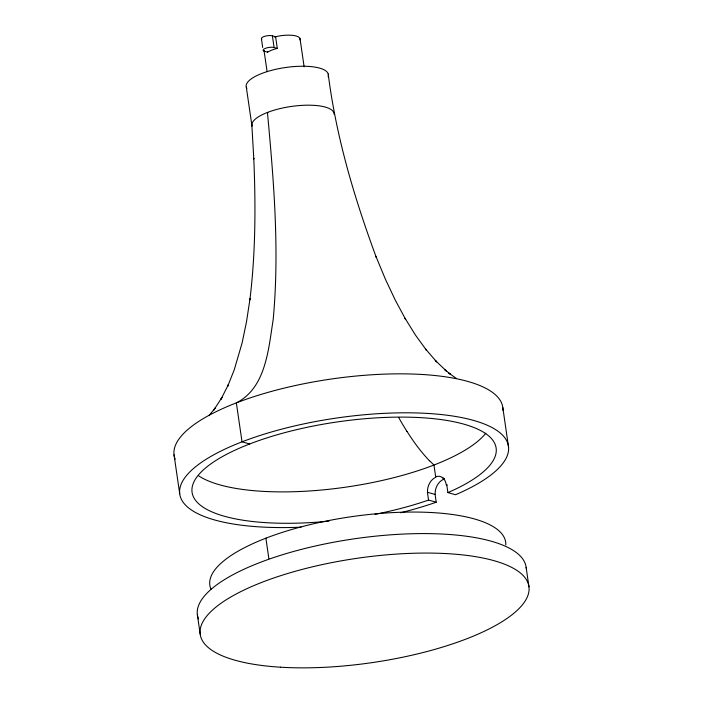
<?xml version="1.0" encoding="UTF-8"?>
<svg xmlns="http://www.w3.org/2000/svg" width="703" height="703" viewBox="0 0 703 703"><rect width="100%" height="100%" fill="white"/><g stroke="black" fill="none" stroke-linecap="round" stroke-linejoin="round"><path stroke-width="1.05" d="M208.993 415.543L215.346 407.881L213.8 410.077L222.06 397.318L220.935 399.322L228.396 384.594L227.64 386.413L234.266 369.752L242.131 342.862L246.525 321.658L250.022 298.696L249.881 299.847C255.628 252.904 255.778 205.487 253.774 158.298L253.809 159.027L251.832 124.747M261.85 39.21A6.23 1.977 -8.3 0 1 264.433 36.398A6.23 1.977 -8.3 0 1 272.386 35.835L275.594 36.732L277.307 48.419A18.682 5.932 -8.3 0 0 267.623 52.163L264.416 51.266L264.31 50.537M264.416 51.266A6.23 1.977 -8.3 0 1 265.426 48.331A6.23 1.977 -8.3 0 1 274.091 47.523L277.307 48.419M447.24 484.938L446.765 484.806L447.899 492.592L455.579 494.727A166.084 52.699 -8.3 0 0 442.231 414.647A166.084 52.699 -8.3 0 0 196.084 466.353A166.084 52.699 -8.3 0 0 301.148 527.171M249.688 443.962L242.034 441.836L236.349 402.872C266.112 387.748 268.484 348.802 273.177 319.645C279.618 250.646 273.819 181.225 267.439 112.445L267.922 112.629M428.549 500.079L436.229 502.214L435.087 494.42L427.406 492.285L428.549 500.079A153.623 48.744 -8.3 0 1 374.963 514.341M266.358 538.313L265.883 538.182L268.862 558.639M456.493 378.548L448.479 372.854L450.641 374.391L444.858 369.743L446.686 371.298L435.236 360.384L436.66 361.878L425.438 348.873L426.519 350.305L415.552 335.217L404.963 318.178L405.657 319.417L395.367 300.313L385.437 279.276L375.885 256.296L376.254 257.272C354.356 198 336.104 136.839 328.231 74.008M429.524 460.693L433.953 465.035L435.693 476.942M406.896 431.361L402.459 424.102A183.685 101.645 68.9 0 1 398.636 417.415M502.821 407.635L508.577 447.328M526.125 567.383L528.964 586.864M443.171 477.855L443.347 479.068M300.023 38.656L304.127 66.794M272.386 35.835L274.091 47.523M267.518 51.424L267.623 52.163M264.1 51.055L267.105 71.618M261.411 38.691L262.685 47.461M246.305 87.128L251.99 126.092A41.521 13.172 -8.3 0 1 291.358 106.452A41.521 13.172 -8.3 0 1 334.083 114.317M174.036 454.823L179.713 493.787M197.341 614.571L200.179 634.053M210.953 589.176A149.475 47.426 -8.3 0 1 348.987 517.057A149.475 47.426 -8.3 0 1 505.809 544.922M198.483 618.939A166.084 52.699 -8.3 0 1 349.453 539.535A166.084 52.699 -8.3 0 1 526.195 568.112M175.179 459.2A166.084 52.699 -8.3 0 1 329.25 379.321A166.084 52.699 -8.3 0 1 502.935 410.367M436.229 502.214A166.084 52.699 -8.3 0 1 400.596 512.768M435.219 494.376A12.452 9.253 -68.8 0 1 443.391 479.393M443.338 478.971A12.452 9.034 -77.7 0 1 444.542 478.585M485.852 433.171A153.623 48.744 -8.3 0 1 348.064 486.819A153.623 48.744 -8.3 0 1 198.808 475.957M429.489 460.825A130.925 72.453 68.9 0 1 406.949 431.282M328.916 521.151A153.623 48.744 -8.3 0 1 200.645 472.557A153.623 48.744 -8.3 0 1 427.538 418.118A153.623 48.744 -8.3 0 1 447.899 492.592M427.556 492.232A12.443 9.227 -68.3 0 1 435.737 477.293M435.675 476.836A12.443 8.981 -77.9 0 1 446.291 484.991M246.894 88.393A41.521 13.172 -8.3 0 1 285.708 67.488A41.521 13.172 -8.3 0 1 328.125 76.759M274.451 37.022A18.682 5.932 -8.3 0 1 299.97 39.895M280.523 667.2A166.084 52.699 -8.3 0 0 529.078 589.597A166.084 52.699 -8.3 0 0 284.117 574.588A166.084 52.699 -8.3 0 0 280.523 667.2"/></g></svg>
